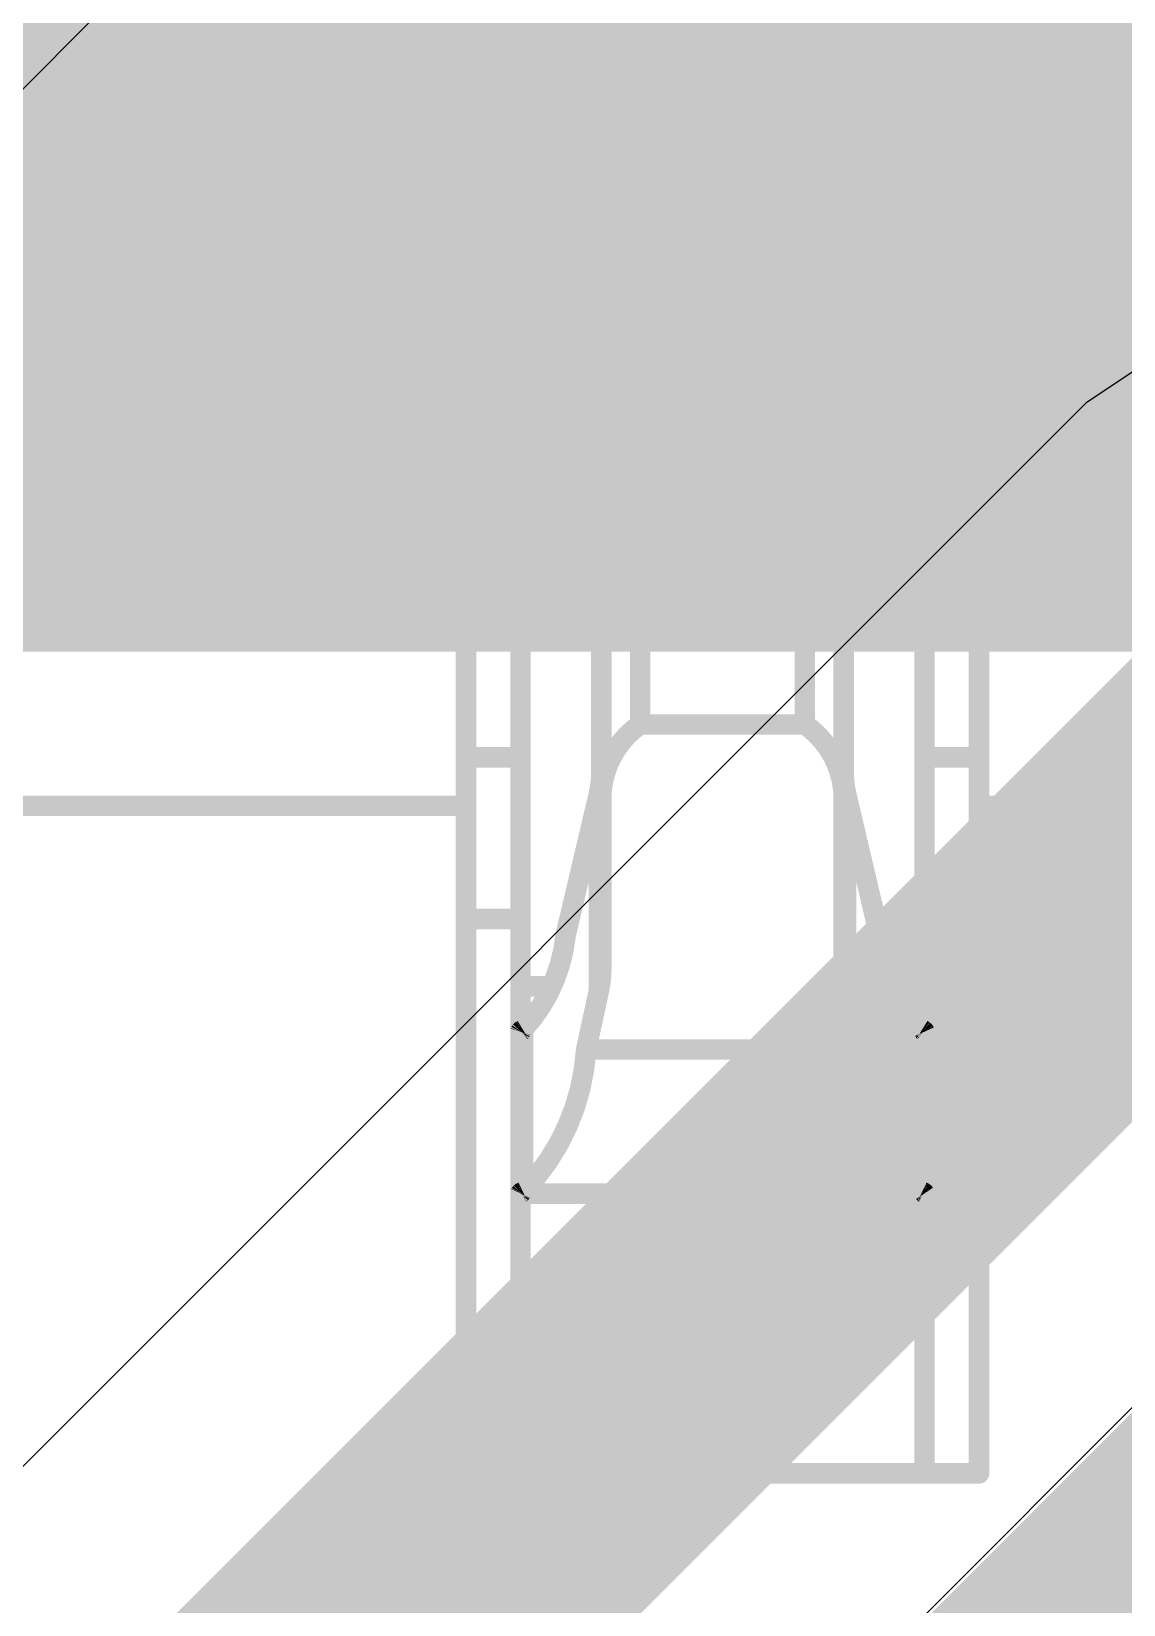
# Model space of a CAD drawing. Header units: inches. Extents: x -11 to 5433, y -4 to 5447.
# Drawn here: x 19.582 to 20.258, y 27.571 to 28.544 of the extents above; entities that cross this region are included whole.
import ezdxf

# ---------------------------------------------------------------- set-up
doc = ezdxf.new("R2010")
doc.units = ezdxf.units.IN
for name, color, linetype in [('Bottom Layer', 5, 'Continuous'), ('Bottom Solder', 6, 'Continuous'), ('Mechanical 4', 56, 'Continuous'), ('Top Layer', 1, 'Continuous'), ('Top Paste', 8, 'Continuous'), ('Top Solder', 216, 'Continuous')]:
    doc.layers.add(name, color=color, linetype=linetype)

# ---------------------------------------------------------------- blocks, each defined once
blk = doc.blocks.new('WQFN_30_EP_2_5_4_5__B_27')
at = {"layer": 'Bottom Solder'}
for p in [(-0.81836, 1.90339), (0.68417, 1.90244)]:
    blk.add_line(p, (-5421.18597, -5425.6862), dxfattribs=at)
blk = doc.blocks.new('QTH_030_01_L_D_A_K_TR_157')
at = {"layer": 'Top Layer'}
blk.add_hatch(color=1, dxfattribs=at).paths.add_polyline_path([(-5.525, 0.32), (-0.825, 0.32), (-0.825, -0.32), (-5.525, -0.32)])
at = {"layer": 'Top Paste'}
blk.add_hatch(color=8, dxfattribs=at).paths.add_polyline_path([(-5.525, 0.32), (-0.825, 0.32), (-0.825, -0.32), (-5.525, -0.32)])
at = {"layer": 'Top Solder'}
blk.add_hatch(color=216, dxfattribs=at).paths.add_polyline_path([(-5.6266, 0.4216), (-0.7234, 0.4216), (-0.7234, -0.4216), (-5.6266, -0.4216)])

msp = doc.modelspace()

# ---------------------------------------------------------------- linework, layer by layer
at = {"layer": 'Bottom Layer'}
msp.add_lwpolyline([(18.34783, 28.29995, 0.2794, 0.2794, 0), (24.90322, 28.29995, 0.2794, 0.2794, 0)], format="xyseb", dxfattribs=at)
at = {"layer": 'Mechanical 4'}
for points in [[(19.85115, 28.53495, 0.0127, 0.0127, 0), (20.16865, 28.53495, 0.0127, 0.0127, 0)], [(19.85115, 28.06495, 0.0127, 0.0127, 0), (19.85115, 28.53495, 0.0127, 0.0127, 0)], [(20.16865, 28.06495, 0.0127, 0.0127, 0), (20.16865, 28.53495, 0.0127, 0.0127, 0)], [(19.85115, 28.37494, 0.0127, 0.0127, 0), (20.16865, 28.37494, 0.0127, 0.0127, 0)], [(19.88491, 28.35441, 0.0127, 0.0127, 0), (20.13491, 28.35441, 0.0127, 0.0127, 0)], [(19.88491, 27.65195, 0.0127, 0.0127, 0), (19.88491, 28.35441, 0.0127, 0.0127, 0)], [(20.13491, 27.65195, 0.0127, 0.0127, 0), (20.13491, 28.35441, 0.0127, 0.0127, 0)], [(19.88491, 28.29774, 0.0127, 0.0127, 0), (20.13491, 28.29774, 0.0127, 0.0127, 0)], [(19.53365, 28.26494, 0.0127, 0.0127, 0), (19.85115, 28.26494, 0.0127, 0.0127, 0)], [(20.16865, 28.26494, 0.0127, 0.0127, 0), (20.48615, 28.26494, 0.0127, 0.0127, 0)], [(19.93491, 28.1837, 0.0127, 0.0127, -0.247377), (19.95891, 28.22494, 0.0127, 0.0127, 0)], [(19.95892, 28.22494, 0.0127, 0.0127, 0), (20.06089, 28.22494, 0.0127, 0.0127, 0)], [(19.95892, 28.11528, 0.0127, 0.0127, 0), (19.95892, 28.22494, 0.0127, 0.0127, 0)], [(20.06089, 28.11528, 0.0127, 0.0127, 0), (20.06089, 28.22494, 0.0127, 0.0127, 0)], [(20.0609, 28.22494, 0.0127, 0.0127, -0.247377), (20.08491, 28.1837, 0.0127, 0.0127, 0)], [(19.93491, 27.96435, 0.0127, 0.0127, 0), (19.93491, 28.1837, 0.0127, 0.0127, 0)], [(20.08491, 27.96435, 0.0127, 0.0127, 0), (20.08491, 28.1837, 0.0127, 0.0127, 0)], [(19.93491, 28.07071, 0.0127, 0.0127, -0.23748), (19.95891, 28.11529, 0.0127, 0.0127, 0)], [(19.95892, 28.11528, 0.0127, 0.0127, 0), (20.06089, 28.11528, 0.0127, 0.0127, 0)], [(20.0609, 28.11529, 0.0127, 0.0127, -0.23748), (20.08491, 28.07071, 0.0127, 0.0127, 0)], [(19.85115, 28.09495, 0.0127, 0.0127, 0), (19.88491, 28.09495, 0.0127, 0.0127, 0)], [(20.13491, 28.09495, 0.0127, 0.0127, 0), (20.16865, 28.09495, 0.0127, 0.0127, 0)], [(19.93491, 28.08526, 0.0127, 0.0127, -0.057864), (19.93339, 28.07223, 0.0127, 0.0127, 0)], [(20.08642, 28.07223, 0.0127, 0.0127, -0.057864), (20.08491, 28.08526, 0.0127, 0.0127, 0)], [(19.53365, 28.06495, 0.0127, 0.0127, 0), (19.85115, 28.06495, 0.0127, 0.0127, 0)], [(19.85115, 27.65195, 0.0127, 0.0127, 0), (19.85115, 28.06495, 0.0127, 0.0127, 0)], [(19.91286, 27.98495, 0.0127, 0.0127, 0), (19.93339, 28.07223, 0.0127, 0.0127, 0)], [(19.93339, 27.95028, 0.0127, 0.0127, 0), (19.93339, 28.07223, 0.0127, 0.0127, 0)], [(20.08642, 28.07223, 0.0127, 0.0127, 0), (20.10694, 27.98495, 0.0127, 0.0127, 0)], [(20.08642, 27.95028, 0.0127, 0.0127, 0), (20.08642, 28.07223, 0.0127, 0.0127, 0)], [(20.16865, 28.06495, 0.0127, 0.0127, 0), (20.48615, 28.06495, 0.0127, 0.0127, 0)], [(20.16865, 27.65195, 0.0127, 0.0127, 0), (20.16865, 28.06495, 0.0127, 0.0127, 0)], [(19.85115, 27.99495, 0.0127, 0.0127, 0), (19.88491, 27.99495, 0.0127, 0.0127, 0)], [(20.13491, 27.99495, 0.0127, 0.0127, 0), (20.16865, 27.99495, 0.0127, 0.0127, 0)], [(19.91287, 27.98495, 0.0127, 0.0127, -0.162591), (19.88642, 27.92645, 0.0127, 0.0127, 0)], [(20.13339, 27.92645, 0.0127, 0.0127, -0.162591), (20.10694, 27.98495, 0.0127, 0.0127, 0)], [(19.93491, 27.96435, 0.0127, 0.0127, -0.053658), (19.93339, 27.95028, 0.0127, 0.0127, 0)], [(20.08642, 27.95028, 0.0127, 0.0127, -0.053658), (20.08491, 27.96435, 0.0127, 0.0127, 0)], [(19.88491, 27.95328, 0.0127, 0.0127, 0), (19.90357, 27.95328, 0.0127, 0.0127, 0)], [(19.92553, 27.91418, 0.0127, 0.0127, 0), (19.93339, 27.95028, 0.0127, 0.0127, 0)], [(20.08642, 27.95028, 0.0127, 0.0127, 0), (20.09428, 27.91418, 0.0127, 0.0127, 0)], [(20.11624, 27.95328, 0.0127, 0.0127, 0), (20.13491, 27.95328, 0.0127, 0.0127, 0)], [(19.88491, 27.92521, 0.0127, 0.0127, -0.011022), (19.88494, 27.9253, 0.0127, 0.0127, 0)], [(19.88494, 27.9253, 0.0127, 0.0127, -0.028404), (19.88499, 27.92539, 0.0127, 0.0127, 0)], [(19.88499, 27.92539, 0.0127, 0.0127, -0.035041), (19.88505, 27.92549, 0.0127, 0.0127, 0)], [(19.88505, 27.92549, 0.0127, 0.0127, -0.032319), (19.88515, 27.92559, 0.0127, 0.0127, 0)], [(19.88515, 27.92559, 0.0127, 0.0127, -0.024462), (19.88529, 27.92571, 0.0127, 0.0127, 0)], [(19.88529, 27.92571, 0.0127, 0.0127, -0.013729), (19.88547, 27.92584, 0.0127, 0.0127, 0)], [(19.88547, 27.92584, 0.0127, 0.0127, -0.00812), (19.88568, 27.92599, 0.0127, 0.0127, 0)], [(19.88568, 27.92599, 0.0127, 0.0127, -0.004821), (19.88591, 27.92614, 0.0127, 0.0127, 0)], [(19.88591, 27.92614, 0.0127, 0.0127, 0), (19.88642, 27.92645, 0.0127, 0.0127, 0)], [(19.88642, 27.82608, 0.0127, 0.0127, 0), (19.88642, 27.92645, 0.0127, 0.0127, 0)], [(20.13339, 27.92645, 0.0127, 0.0127, 0), (20.13365, 27.92629, 0.0127, 0.0127, 0)], [(20.13339, 27.82608, 0.0127, 0.0127, 0), (20.13339, 27.92645, 0.0127, 0.0127, 0)], [(20.13365, 27.92629, 0.0127, 0.0127, 0), (20.13391, 27.92613, 0.0127, 0.0127, 0)], [(20.13391, 27.92613, 0.0127, 0.0127, -0.006055), (20.13415, 27.92598, 0.0127, 0.0127, 0)], [(20.13415, 27.92598, 0.0127, 0.0127, -0.010737), (20.13436, 27.92584, 0.0127, 0.0127, 0)], [(20.13436, 27.92584, 0.0127, 0.0127, -0.018562), (20.13452, 27.92571, 0.0127, 0.0127, 0)], [(20.13452, 27.92572, 0.0127, 0.0127, -0.023386), (20.13465, 27.9256, 0.0127, 0.0127, 0)], [(20.13465, 27.9256, 0.0127, 0.0127, -0.054321), (20.13481, 27.9254, 0.0127, 0.0127, 0)], [(20.13481, 27.9254, 0.0127, 0.0127, -0.028597), (20.13491, 27.92521, 0.0127, 0.0127, 0)], [(19.92553, 27.91418, 0.0127, 0.0127, -0.179894), (19.88642, 27.82608, 0.0127, 0.0127, 0)], [(19.92553, 27.91418, 0.0127, 0.0127, 0), (20.09428, 27.91418, 0.0127, 0.0127, 0)], [(20.13339, 27.82608, 0.0127, 0.0127, -0.179894), (20.09428, 27.91418, 0.0127, 0.0127, 0)], [(19.88491, 27.82515, 0.0127, 0.0127, -0.013234), (19.88494, 27.82521, 0.0127, 0.0127, 0)], [(19.88491, 27.82495, 0.0127, 0.0127, 0), (20.13491, 27.82495, 0.0127, 0.0127, 0)], [(19.88494, 27.82521, 0.0127, 0.0127, -0.032689), (19.88499, 27.82528, 0.0127, 0.0127, 0)], [(19.88499, 27.82528, 0.0127, 0.0127, -0.037446), (19.88505, 27.82535, 0.0127, 0.0127, 0)], [(19.88505, 27.82535, 0.0127, 0.0127, -0.031881), (19.88515, 27.82543, 0.0127, 0.0127, 0)], [(19.88515, 27.82543, 0.0127, 0.0127, -0.02262), (19.88529, 27.82552, 0.0127, 0.0127, 0)], [(19.88529, 27.82552, 0.0127, 0.0127, -0.012209), (19.88547, 27.82562, 0.0127, 0.0127, 0)], [(19.88547, 27.82562, 0.0127, 0.0127, -0.00707), (19.88568, 27.82573, 0.0127, 0.0127, 0)], [(19.88568, 27.82573, 0.0127, 0.0127, 0), (19.88591, 27.82584, 0.0127, 0.0127, 0)], [(19.88591, 27.82584, 0.0127, 0.0127, 0), (19.88642, 27.82608, 0.0127, 0.0127, 0)], [(20.13339, 27.82608, 0.0127, 0.0127, 0), (20.13365, 27.82595, 0.0127, 0.0127, 0)], [(20.13365, 27.82595, 0.0127, 0.0127, 0), (20.13391, 27.82584, 0.0127, 0.0127, 0)], [(20.13391, 27.82584, 0.0127, 0.0127, -0.005205), (20.13415, 27.82573, 0.0127, 0.0127, 0)], [(20.13415, 27.82572, 0.0127, 0.0127, -0.009376), (20.13435, 27.82562, 0.0127, 0.0127, 0)], [(20.13435, 27.82562, 0.0127, 0.0127, -0.016687), (20.13452, 27.82552, 0.0127, 0.0127, 0)], [(20.13452, 27.82552, 0.0127, 0.0127, -0.021994), (20.13465, 27.82543, 0.0127, 0.0127, 0)], [(20.13464, 27.82543, 0.0127, 0.0127, -0.026751), (20.13474, 27.82535, 0.0127, 0.0127, 0)], [(20.13474, 27.82535, 0.0127, 0.0127, -0.028288), (20.13481, 27.82528, 0.0127, 0.0127, 0)], [(20.13481, 27.82528, 0.0127, 0.0127, -0.032605), (20.13491, 27.82515, 0.0127, 0.0127, 0)], [(19.85115, 27.65195, 0.0127, 0.0127, 0), (20.16865, 27.65195, 0.0127, 0.0127, 0)]]:
    msp.add_lwpolyline(points, format="xyseb", dxfattribs=at)
for points in [[(19.84798, 28.53495, 0.00635, 0.00635, 1), (19.85433, 28.53495, 0.00635, 0.00635, 1)], [(19.84798, 28.53495, 0.00635, 0.00635, 1), (19.85433, 28.53495, 0.00635, 0.00635, 1)], [(20.16548, 28.53495, 0.00635, 0.00635, 1), (20.17183, 28.53495, 0.00635, 0.00635, 1)], [(20.16548, 28.53495, 0.00635, 0.00635, 1), (20.17183, 28.53495, 0.00635, 0.00635, 1)], [(19.84798, 28.37494, 0.00635, 0.00635, 1), (19.85433, 28.37494, 0.00635, 0.00635, 1)], [(20.16548, 28.37494, 0.00635, 0.00635, 1), (20.17183, 28.37494, 0.00635, 0.00635, 1)], [(19.88173, 28.35441, 0.00635, 0.00635, 1), (19.88808, 28.35441, 0.00635, 0.00635, 1)], [(19.88173, 28.35441, 0.00635, 0.00635, 1), (19.88808, 28.35441, 0.00635, 0.00635, 1)], [(20.13173, 28.35441, 0.00635, 0.00635, 1), (20.13808, 28.35441, 0.00635, 0.00635, 1)], [(20.13173, 28.35441, 0.00635, 0.00635, 1), (20.13808, 28.35441, 0.00635, 0.00635, 1)], [(19.88173, 28.29774, 0.00635, 0.00635, 1), (19.88808, 28.29774, 0.00635, 0.00635, 1)], [(20.13173, 28.29774, 0.00635, 0.00635, 1), (20.13808, 28.29774, 0.00635, 0.00635, 1)], [(19.84798, 28.26494, 0.00635, 0.00635, 1), (19.85433, 28.26494, 0.00635, 0.00635, 1)], [(20.16548, 28.26494, 0.00635, 0.00635, 1), (20.17183, 28.26494, 0.00635, 0.00635, 1)], [(19.95574, 28.22494, 0.00635, 0.00635, 1), (19.96209, 28.22494, 0.00635, 0.00635, 1)], [(19.95574, 28.22494, 0.00635, 0.00635, 1), (19.96209, 28.22494, 0.00635, 0.00635, 1)], [(19.95574, 28.22494, 0.00635, 0.00635, 1), (19.96209, 28.22494, 0.00635, 0.00635, 1)], [(20.05772, 28.22494, 0.00635, 0.00635, 1), (20.06407, 28.22494, 0.00635, 0.00635, 1)], [(20.05772, 28.22494, 0.00635, 0.00635, 1), (20.06407, 28.22494, 0.00635, 0.00635, 1)], [(20.05772, 28.22494, 0.00635, 0.00635, 1), (20.06407, 28.22494, 0.00635, 0.00635, 1)], [(19.93173, 28.1837, 0.00635, 0.00635, 1), (19.93808, 28.1837, 0.00635, 0.00635, 1)], [(19.93173, 28.1837, 0.00635, 0.00635, 1), (19.93808, 28.1837, 0.00635, 0.00635, 1)], [(20.08173, 28.1837, 0.00635, 0.00635, 1), (20.08808, 28.1837, 0.00635, 0.00635, 1)], [(20.08173, 28.1837, 0.00635, 0.00635, 1), (20.08808, 28.1837, 0.00635, 0.00635, 1)], [(19.95574, 28.11529, 0.00635, 0.00635, 1), (19.96209, 28.11529, 0.00635, 0.00635, 1)], [(19.95574, 28.11528, 0.00635, 0.00635, 1), (19.96209, 28.11528, 0.00635, 0.00635, 1)], [(19.95574, 28.11528, 0.00635, 0.00635, 1), (19.96209, 28.11528, 0.00635, 0.00635, 1)], [(20.05772, 28.11528, 0.00635, 0.00635, 1), (20.06407, 28.11528, 0.00635, 0.00635, 1)], [(20.05772, 28.11528, 0.00635, 0.00635, 1), (20.06407, 28.11528, 0.00635, 0.00635, 1)], [(20.05772, 28.11529, 0.00635, 0.00635, 1), (20.06407, 28.11529, 0.00635, 0.00635, 1)], [(19.84798, 28.09495, 0.00635, 0.00635, 1), (19.85433, 28.09495, 0.00635, 0.00635, 1)], [(19.88173, 28.09495, 0.00635, 0.00635, 1), (19.88808, 28.09495, 0.00635, 0.00635, 1)], [(20.13173, 28.09495, 0.00635, 0.00635, 1), (20.13808, 28.09495, 0.00635, 0.00635, 1)], [(20.16548, 28.09495, 0.00635, 0.00635, 1), (20.17183, 28.09495, 0.00635, 0.00635, 1)], [(19.93173, 28.08526, 0.00635, 0.00635, 1), (19.93808, 28.08526, 0.00635, 0.00635, 1)], [(20.08173, 28.08526, 0.00635, 0.00635, 1), (20.08808, 28.08526, 0.00635, 0.00635, 1)], [(19.84798, 28.06495, 0.00635, 0.00635, 1), (19.85433, 28.06495, 0.00635, 0.00635, 1)], [(19.84798, 28.06495, 0.00635, 0.00635, 1), (19.85433, 28.06495, 0.00635, 0.00635, 1)], [(19.84798, 28.06495, 0.00635, 0.00635, 1), (19.85433, 28.06495, 0.00635, 0.00635, 1)], [(19.93021, 28.07223, 0.00635, 0.00635, 1), (19.93656, 28.07223, 0.00635, 0.00635, 1)], [(19.93021, 28.07223, 0.00635, 0.00635, 1), (19.93656, 28.07223, 0.00635, 0.00635, 1)], [(19.93021, 28.07223, 0.00635, 0.00635, 1), (19.93656, 28.07223, 0.00635, 0.00635, 1)], [(19.93173, 28.07071, 0.00635, 0.00635, 1), (19.93808, 28.07071, 0.00635, 0.00635, 1)], [(20.08173, 28.07071, 0.00635, 0.00635, 1), (20.08808, 28.07071, 0.00635, 0.00635, 1)], [(20.08325, 28.07223, 0.00635, 0.00635, 1), (20.0896, 28.07223, 0.00635, 0.00635, 1)], [(20.08325, 28.07223, 0.00635, 0.00635, 1), (20.0896, 28.07223, 0.00635, 0.00635, 1)], [(20.08325, 28.07223, 0.00635, 0.00635, 1), (20.0896, 28.07223, 0.00635, 0.00635, 1)], [(20.16548, 28.06495, 0.00635, 0.00635, 1), (20.17183, 28.06495, 0.00635, 0.00635, 1)], [(20.16548, 28.06495, 0.00635, 0.00635, 1), (20.17183, 28.06495, 0.00635, 0.00635, 1)], [(20.16548, 28.06495, 0.00635, 0.00635, 1), (20.17183, 28.06495, 0.00635, 0.00635, 1)], [(19.84798, 27.99495, 0.00635, 0.00635, 1), (19.85433, 27.99495, 0.00635, 0.00635, 1)], [(19.88173, 27.99495, 0.00635, 0.00635, 1), (19.88808, 27.99495, 0.00635, 0.00635, 1)], [(20.13173, 27.99495, 0.00635, 0.00635, 1), (20.13808, 27.99495, 0.00635, 0.00635, 1)], [(20.16548, 27.99495, 0.00635, 0.00635, 1), (20.17183, 27.99495, 0.00635, 0.00635, 1)], [(19.90969, 27.98495, 0.00635, 0.00635, 1), (19.91604, 27.98495, 0.00635, 0.00635, 1)], [(19.90969, 27.98495, 0.00635, 0.00635, 1), (19.91604, 27.98495, 0.00635, 0.00635, 1)], [(20.10377, 27.98495, 0.00635, 0.00635, 1), (20.11012, 27.98495, 0.00635, 0.00635, 1)], [(20.10377, 27.98495, 0.00635, 0.00635, 1), (20.11012, 27.98495, 0.00635, 0.00635, 1)], [(19.93173, 27.96435, 0.00635, 0.00635, 1), (19.93808, 27.96435, 0.00635, 0.00635, 1)], [(19.93173, 27.96435, 0.00635, 0.00635, 1), (19.93808, 27.96435, 0.00635, 0.00635, 1)], [(20.08173, 27.96435, 0.00635, 0.00635, 1), (20.08808, 27.96435, 0.00635, 0.00635, 1)], [(20.08173, 27.96435, 0.00635, 0.00635, 1), (20.08808, 27.96435, 0.00635, 0.00635, 1)], [(19.88173, 27.95328, 0.00635, 0.00635, 1), (19.88808, 27.95328, 0.00635, 0.00635, 1)], [(19.90039, 27.95328, 0.00635, 0.00635, 1), (19.90674, 27.95328, 0.00635, 0.00635, 1)], [(19.93021, 27.95028, 0.00635, 0.00635, 1), (19.93656, 27.95028, 0.00635, 0.00635, 1)], [(19.93021, 27.95028, 0.00635, 0.00635, 1), (19.93656, 27.95028, 0.00635, 0.00635, 1)], [(19.93021, 27.95028, 0.00635, 0.00635, 1), (19.93656, 27.95028, 0.00635, 0.00635, 1)], [(20.08325, 27.95028, 0.00635, 0.00635, 1), (20.0896, 27.95028, 0.00635, 0.00635, 1)], [(20.08325, 27.95028, 0.00635, 0.00635, 1), (20.0896, 27.95028, 0.00635, 0.00635, 1)], [(20.08325, 27.95028, 0.00635, 0.00635, 1), (20.0896, 27.95028, 0.00635, 0.00635, 1)], [(20.11307, 27.95328, 0.00635, 0.00635, 1), (20.11942, 27.95328, 0.00635, 0.00635, 1)], [(20.13173, 27.95328, 0.00635, 0.00635, 1), (20.13808, 27.95328, 0.00635, 0.00635, 1)], [(19.88173, 27.92521, 0.00635, 0.00635, 1), (19.88808, 27.92521, 0.00635, 0.00635, 1)], [(19.88177, 27.9253, 0.00635, 0.00635, 1), (19.88812, 27.9253, 0.00635, 0.00635, 1)], [(19.88177, 27.9253, 0.00635, 0.00635, 1), (19.88812, 27.9253, 0.00635, 0.00635, 1)], [(19.88181, 27.92539, 0.00635, 0.00635, 1), (19.88816, 27.92539, 0.00635, 0.00635, 1)], [(19.88181, 27.92539, 0.00635, 0.00635, 1), (19.88816, 27.92539, 0.00635, 0.00635, 1)], [(19.88188, 27.92549, 0.00635, 0.00635, 1), (19.88823, 27.92549, 0.00635, 0.00635, 1)], [(19.88188, 27.92549, 0.00635, 0.00635, 1), (19.88823, 27.92549, 0.00635, 0.00635, 1)], [(19.88198, 27.92559, 0.00635, 0.00635, 1), (19.88833, 27.92559, 0.00635, 0.00635, 1)], [(19.88198, 27.92559, 0.00635, 0.00635, 1), (19.88833, 27.92559, 0.00635, 0.00635, 1)], [(19.88212, 27.92571, 0.00635, 0.00635, 1), (19.88847, 27.92571, 0.00635, 0.00635, 1)], [(19.88211, 27.92571, 0.00635, 0.00635, 1), (19.88846, 27.92571, 0.00635, 0.00635, 1)], [(19.88229, 27.92584, 0.00635, 0.00635, 1), (19.88864, 27.92584, 0.00635, 0.00635, 1)], [(19.88229, 27.92584, 0.00635, 0.00635, 1), (19.88864, 27.92584, 0.00635, 0.00635, 1)], [(19.8825, 27.92599, 0.00635, 0.00635, 1), (19.88885, 27.92599, 0.00635, 0.00635, 1)], [(19.88251, 27.92599, 0.00635, 0.00635, 1), (19.88886, 27.92599, 0.00635, 0.00635, 1)], [(19.88274, 27.92614, 0.00635, 0.00635, 1), (19.88909, 27.92614, 0.00635, 0.00635, 1)], [(19.88274, 27.92614, 0.00635, 0.00635, 1), (19.88909, 27.92614, 0.00635, 0.00635, 1)], [(19.88325, 27.92645, 0.00635, 0.00635, 1), (19.8896, 27.92645, 0.00635, 0.00635, 1)], [(19.88325, 27.92645, 0.00635, 0.00635, 1), (19.8896, 27.92645, 0.00635, 0.00635, 1)], [(19.88325, 27.92645, 0.00635, 0.00635, 1), (19.8896, 27.92645, 0.00635, 0.00635, 1)], [(20.13021, 27.92645, 0.00635, 0.00635, 1), (20.13656, 27.92645, 0.00635, 0.00635, 1)], [(20.13021, 27.92645, 0.00635, 0.00635, 1), (20.13656, 27.92645, 0.00635, 0.00635, 1)], [(20.13021, 27.92645, 0.00635, 0.00635, 1), (20.13656, 27.92645, 0.00635, 0.00635, 1)], [(20.13048, 27.92629, 0.00635, 0.00635, 1), (20.13683, 27.92629, 0.00635, 0.00635, 1)], [(20.13048, 27.92629, 0.00635, 0.00635, 1), (20.13683, 27.92629, 0.00635, 0.00635, 1)], [(20.13074, 27.92613, 0.00635, 0.00635, 1), (20.13709, 27.92613, 0.00635, 0.00635, 1)], [(20.13073, 27.92613, 0.00635, 0.00635, 1), (20.13708, 27.92613, 0.00635, 0.00635, 1)], [(20.13097, 27.92598, 0.00635, 0.00635, 1), (20.13732, 27.92598, 0.00635, 0.00635, 1)], [(20.13098, 27.92598, 0.00635, 0.00635, 1), (20.13733, 27.92598, 0.00635, 0.00635, 1)], [(20.13118, 27.92584, 0.00635, 0.00635, 1), (20.13753, 27.92584, 0.00635, 0.00635, 1)], [(20.13118, 27.92584, 0.00635, 0.00635, 1), (20.13753, 27.92584, 0.00635, 0.00635, 1)], [(20.13135, 27.92572, 0.00635, 0.00635, 1), (20.1377, 27.92572, 0.00635, 0.00635, 1)], [(20.13135, 27.92571, 0.00635, 0.00635, 1), (20.1377, 27.92571, 0.00635, 0.00635, 1)], [(20.13147, 27.9256, 0.00635, 0.00635, 1), (20.13782, 27.9256, 0.00635, 0.00635, 1)], [(20.13147, 27.9256, 0.00635, 0.00635, 1), (20.13782, 27.9256, 0.00635, 0.00635, 1)], [(20.13163, 27.9254, 0.00635, 0.00635, 1), (20.13798, 27.9254, 0.00635, 0.00635, 1)], [(20.13163, 27.9254, 0.00635, 0.00635, 1), (20.13798, 27.9254, 0.00635, 0.00635, 1)], [(20.13173, 27.92521, 0.00635, 0.00635, 1), (20.13808, 27.92521, 0.00635, 0.00635, 1)], [(19.92236, 27.91418, 0.00635, 0.00635, 1), (19.92871, 27.91418, 0.00635, 0.00635, 1)], [(19.92236, 27.91418, 0.00635, 0.00635, 1), (19.92871, 27.91418, 0.00635, 0.00635, 1)], [(19.92236, 27.91418, 0.00635, 0.00635, 1), (19.92871, 27.91418, 0.00635, 0.00635, 1)], [(20.0911, 27.91418, 0.00635, 0.00635, 1), (20.09745, 27.91418, 0.00635, 0.00635, 1)], [(20.0911, 27.91418, 0.00635, 0.00635, 1), (20.09745, 27.91418, 0.00635, 0.00635, 1)], [(20.0911, 27.91418, 0.00635, 0.00635, 1), (20.09745, 27.91418, 0.00635, 0.00635, 1)], [(19.88173, 27.82515, 0.00635, 0.00635, 1), (19.88808, 27.82515, 0.00635, 0.00635, 1)], [(19.88173, 27.82495, 0.00635, 0.00635, 1), (19.88808, 27.82495, 0.00635, 0.00635, 1)], [(19.88177, 27.82521, 0.00635, 0.00635, 1), (19.88812, 27.82521, 0.00635, 0.00635, 1)], [(19.88177, 27.82521, 0.00635, 0.00635, 1), (19.88812, 27.82521, 0.00635, 0.00635, 1)], [(19.88181, 27.82528, 0.00635, 0.00635, 1), (19.88816, 27.82528, 0.00635, 0.00635, 1)], [(19.88181, 27.82528, 0.00635, 0.00635, 1), (19.88816, 27.82528, 0.00635, 0.00635, 1)], [(19.88188, 27.82535, 0.00635, 0.00635, 1), (19.88823, 27.82535, 0.00635, 0.00635, 1)], [(19.88188, 27.82535, 0.00635, 0.00635, 1), (19.88823, 27.82535, 0.00635, 0.00635, 1)], [(19.88197, 27.82543, 0.00635, 0.00635, 1), (19.88832, 27.82543, 0.00635, 0.00635, 1)], [(19.88198, 27.82543, 0.00635, 0.00635, 1), (19.88833, 27.82543, 0.00635, 0.00635, 1)], [(19.88211, 27.82552, 0.00635, 0.00635, 1), (19.88846, 27.82552, 0.00635, 0.00635, 1)], [(19.88211, 27.82552, 0.00635, 0.00635, 1), (19.88846, 27.82552, 0.00635, 0.00635, 1)], [(19.88229, 27.82562, 0.00635, 0.00635, 1), (19.88864, 27.82562, 0.00635, 0.00635, 1)], [(19.88229, 27.82562, 0.00635, 0.00635, 1), (19.88864, 27.82562, 0.00635, 0.00635, 1)], [(19.8825, 27.82573, 0.00635, 0.00635, 1), (19.88885, 27.82573, 0.00635, 0.00635, 1)], [(19.8825, 27.82573, 0.00635, 0.00635, 1), (19.88885, 27.82573, 0.00635, 0.00635, 1)], [(19.88274, 27.82584, 0.00635, 0.00635, 1), (19.88909, 27.82584, 0.00635, 0.00635, 1)], [(19.88274, 27.82584, 0.00635, 0.00635, 1), (19.88909, 27.82584, 0.00635, 0.00635, 1)], [(19.88325, 27.82608, 0.00635, 0.00635, 1), (19.8896, 27.82608, 0.00635, 0.00635, 1)], [(19.88325, 27.82608, 0.00635, 0.00635, 1), (19.8896, 27.82608, 0.00635, 0.00635, 1)], [(19.88325, 27.82608, 0.00635, 0.00635, 1), (19.8896, 27.82608, 0.00635, 0.00635, 1)], [(20.13021, 27.82608, 0.00635, 0.00635, 1), (20.13656, 27.82608, 0.00635, 0.00635, 1)], [(20.13021, 27.82608, 0.00635, 0.00635, 1), (20.13656, 27.82608, 0.00635, 0.00635, 1)], [(20.13021, 27.82608, 0.00635, 0.00635, 1), (20.13656, 27.82608, 0.00635, 0.00635, 1)], [(20.13048, 27.82595, 0.00635, 0.00635, 1), (20.13683, 27.82595, 0.00635, 0.00635, 1)], [(20.13048, 27.82595, 0.00635, 0.00635, 1), (20.13683, 27.82595, 0.00635, 0.00635, 1)], [(20.13074, 27.82584, 0.00635, 0.00635, 1), (20.13709, 27.82584, 0.00635, 0.00635, 1)], [(20.13074, 27.82584, 0.00635, 0.00635, 1), (20.13709, 27.82584, 0.00635, 0.00635, 1)], [(20.13098, 27.82573, 0.00635, 0.00635, 1), (20.13733, 27.82573, 0.00635, 0.00635, 1)], [(20.13097, 27.82572, 0.00635, 0.00635, 1), (20.13732, 27.82572, 0.00635, 0.00635, 1)], [(20.13118, 27.82562, 0.00635, 0.00635, 1), (20.13753, 27.82562, 0.00635, 0.00635, 1)], [(20.13118, 27.82562, 0.00635, 0.00635, 1), (20.13753, 27.82562, 0.00635, 0.00635, 1)], [(20.13135, 27.82552, 0.00635, 0.00635, 1), (20.1377, 27.82552, 0.00635, 0.00635, 1)], [(20.13135, 27.82552, 0.00635, 0.00635, 1), (20.1377, 27.82552, 0.00635, 0.00635, 1)], [(20.13147, 27.82543, 0.00635, 0.00635, 1), (20.13782, 27.82543, 0.00635, 0.00635, 1)], [(20.13147, 27.82543, 0.00635, 0.00635, 1), (20.13782, 27.82543, 0.00635, 0.00635, 1)], [(20.13156, 27.82535, 0.00635, 0.00635, 1), (20.13791, 27.82535, 0.00635, 0.00635, 1)], [(20.13157, 27.82535, 0.00635, 0.00635, 1), (20.13792, 27.82535, 0.00635, 0.00635, 1)], [(20.13163, 27.82528, 0.00635, 0.00635, 1), (20.13798, 27.82528, 0.00635, 0.00635, 1)], [(20.13163, 27.82528, 0.00635, 0.00635, 1), (20.13798, 27.82528, 0.00635, 0.00635, 1)], [(20.13173, 27.82515, 0.00635, 0.00635, 1), (20.13808, 27.82515, 0.00635, 0.00635, 1)], [(20.13173, 27.82495, 0.00635, 0.00635, 1), (20.13808, 27.82495, 0.00635, 0.00635, 1)], [(19.84798, 27.65195, 0.00635, 0.00635, 1), (19.85433, 27.65195, 0.00635, 0.00635, 1)], [(19.84798, 27.65195, 0.00635, 0.00635, 1), (19.85433, 27.65195, 0.00635, 0.00635, 1)], [(19.88173, 27.65195, 0.00635, 0.00635, 1), (19.88808, 27.65195, 0.00635, 0.00635, 1)], [(20.13173, 27.65195, 0.00635, 0.00635, 1), (20.13808, 27.65195, 0.00635, 0.00635, 1)], [(20.16548, 27.65195, 0.00635, 0.00635, 1), (20.17183, 27.65195, 0.00635, 0.00635, 1)], [(20.16548, 27.65195, 0.00635, 0.00635, 1), (20.17183, 27.65195, 0.00635, 0.00635, 1)]]:
    msp.add_lwpolyline(points, format="xyseb", close=True, dxfattribs=at)
at = {"layer": 'Top Layer'}
for p, q in [((20.31063, 28.36478), (20.23502, 28.31425)), ((20.23502, 28.31425), (18.89579, 26.97503))]:
    msp.add_line(p, q, dxfattribs=at)
for points in [[(19.0606, 26.81022, 0.2032, 0.2032, 0), (20.39983, 28.14944, 0.2032, 0.2032, 0)], [(19.5606, 26.84324, 0.2032, 0.2032, 0), (20.50078, 27.78342, 0.2032, 0.2032, 0)]]:
    msp.add_lwpolyline(points, format="xyseb", dxfattribs=at)

# ---------------------------------------------------------------- block references
at = {"rotation": 180}
for name, p in [('WQFN_30_EP_2_5_4_5__B_27', (11.66616, 21.80691)), ('QTH_030_01_L_D_A_K_TR_157', (15.3106, 28.85675))]:
    msp.add_blockref(name, p, dxfattribs=at)

doc.saveas('drawing.dxf')
